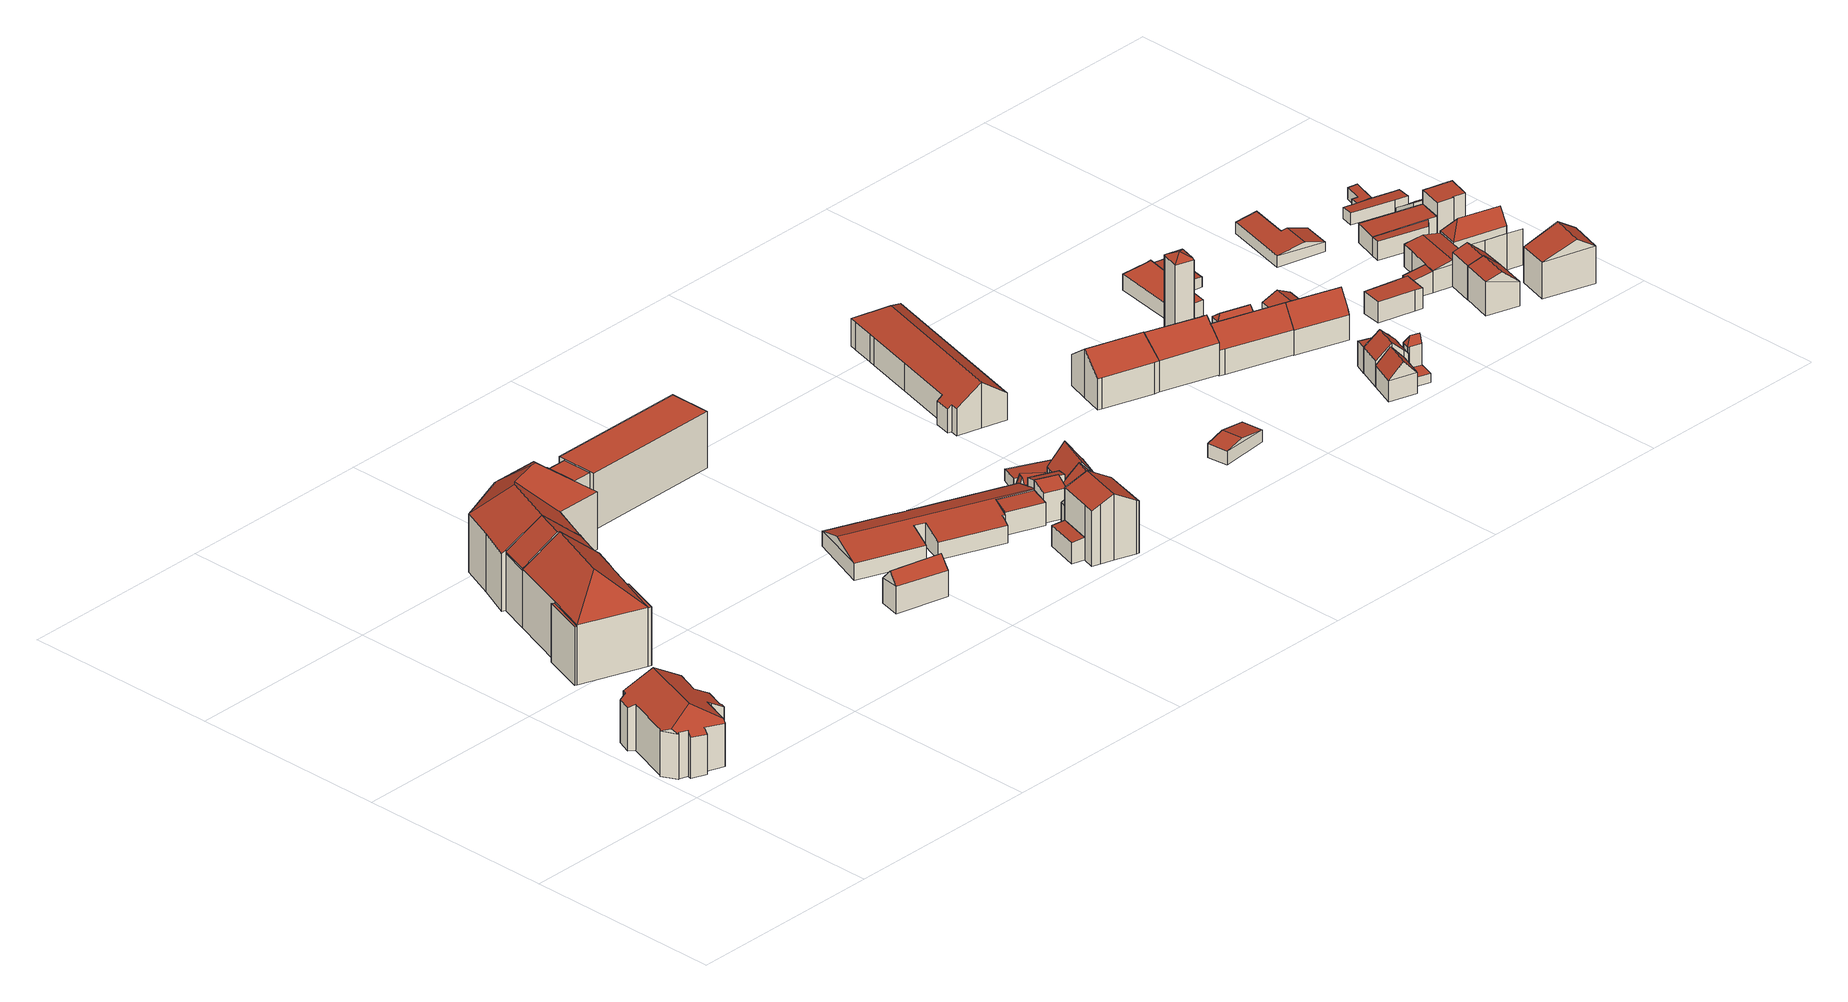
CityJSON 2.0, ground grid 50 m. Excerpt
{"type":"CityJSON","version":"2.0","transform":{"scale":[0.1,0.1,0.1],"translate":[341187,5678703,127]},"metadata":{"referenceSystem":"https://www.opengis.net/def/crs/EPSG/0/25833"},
"CityObjects":{
"building1":{"type":"Building","attributes":{"name":"Volkshochschule Muldental","Dachtyp_tdc":"tdcFreeFormRoof","Gemeindeschluessel":14729160,"Dachneigung":29.8,"QualitaetDacherkennung":57,"Geometrietyp2DReferenz":"3000","function":"31001_3021","roofType":"5000","measuredHeight":15.62},"geometry":[{"type":"MultiSurface","lod":"2","boundaries":[[[0,1,2,3]],[[1,4,5,2]],[[4,6,7,5]],[[6,8,9,7]],[[8,10,11,9]],[[10,12,13,11]],[[12,14,15,13]],[[14,16,17,15]],[[16,18,19,17]],[[18,20,21,19]],[[20,22,23,21]],[[22,24,25,23]],[[24,26,27,25]],[[26,28,29,27]],[[28,30,31,29]],[[30,32,33,31]],[[32,34,35,33]],[[34,36,37,35]],[[36,38,39,37]],[[38,40,41,39]],[[40,42,43,41]],[[42,0,3,43]],[[40,38,44,45,46,6,4,1,0,42]],[[24,22,47,45,44,36,34,32,30,28,26]],[[45,47,20,18,16,14,12,10,8,46]],[[8,6,46]],[[22,20,47]],[[38,36,44]],[[3,2,5,7,9,11,13,15,17,19,21,23,25,27,29,31,33,35,37,39,41,43]]],"semantics":{"surfaces":[{"type":"WallSurface"},{"type":"RoofSurface"},{"type":"GroundSurface"}],"values":[0,0,0,0,0,0,0,0,0,0,0,0,0,0,0,0,0,0,0,0,0,0,1,1,1,0,0,0,2]}}]},
"building2":{"type":"Building","attributes":{"name":"Oberschule Grimma","Gemeindeschluessel":14729160,"Geometrietyp2DReferenz":"3000","function":"31001_3021","roofType":"9999"},"children":["building2-1","building2-2","building2-3","building2-4","building2-5","building2-6","building2-7"]},
"building2-1":{"type":"BuildingPart","attributes":{"Dachtyp_tdc":"tdcPolyFlatRoof","Dachneigung":0,"QualitaetDacherkennung":57,"Geometrietyp2DReferenz":"3000","roofType":"1000","measuredHeight":14.85},"parents":["building2"],"geometry":[{"type":"MultiSurface","lod":"2","boundaries":[[[48,49,50,51,52]],[[49,53,54,50]],[[53,55,56,54]],[[55,53,49,48,57]],[[51,50,54,56]],[[52,57,48]],[[51,56,55,57,52]]],"semantics":{"surfaces":[{"type":"WallSurface"},{"type":"RoofSurface"},{"type":"GroundSurface"},{"type":"ClosureSurface"}],"values":[0,0,0,1,2,0,3]}}]},
"building2-2":{"type":"BuildingPart","attributes":{"Dachtyp_tdc":"tdcHipAndGableRoof","Dachneigung":39.79,"QualitaetDacherkennung":76,"Geometrietyp2DReferenz":"3000","roofType":"5000","measuredHeight":22.24},"parents":["building2"],"geometry":[{"type":"MultiSurface","lod":"2","boundaries":[[[58,59,60,61,62,63]],[[59,64,65,60]],[[64,66,67,65]],[[66,52,51,67]],[[68,69,70,71,56,55]],[[72,73,74,75,76,77]],[[69,68,78]],[[68,57,52,66,64,59,58,79,78]],[[79,80,73,72,69,78]],[[81,61,60,65,67,51,56,71,76,75]],[[58,63,82,79]],[[62,61,81,83]],[[62,83,82,63]],[[55,57,68]],[[56,51,52,57,55]],[[72,77,70,69]],[[77,76,71,70]],[[82,80,79]],[[75,74,83,81]],[[83,74,73,80,82]]],"semantics":{"surfaces":[{"type":"WallSurface"},{"type":"RoofSurface"},{"type":"GroundSurface"},{"type":"ClosureSurface"}],"values":[0,0,0,0,0,0,1,1,1,2,0,3,3,0,3,0,3,0,3,3]}}]},
"building2-3":{"type":"BuildingPart","attributes":{"Dachtyp_tdc":"tdcPolyFlatRoof","Dachneigung":0,"QualitaetDacherkennung":90,"Geometrietyp2DReferenz":"3000","roofType":"1000","measuredHeight":14.17},"parents":["building2"],"geometry":[{"type":"MultiSurface","lod":"2","boundaries":[[[84,85,86,87]],[[88,89,90,91]],[[89,88,85,84]],[[87,86,91,90]],[[91,86,85,88]],[[87,90,89,84]]],"semantics":{"surfaces":[{"type":"WallSurface"},{"type":"RoofSurface"},{"type":"GroundSurface"},{"type":"ClosureSurface"}],"values":[0,0,1,2,3,3]}}]},
"building2-4":{"type":"BuildingPart","attributes":{"Dachtyp_tdc":"tdcPolyFlatRoof","Dachneigung":0,"QualitaetDacherkennung":90,"Geometrietyp2DReferenz":"3000","roofType":"1000","measuredHeight":14.47},"parents":["building2"],"geometry":[{"type":"MultiSurface","lod":"2","boundaries":[[[92,93,94,90,89]],[[93,95,96,94]],[[95,97,98,96]],[[97,99,100,98]],[[99,101,84,87,100]],[[101,99,97,95,93,92]],[[90,94,96,98,100,87]],[[89,84,101,92]],[[89,90,87,84]]],"semantics":{"surfaces":[{"type":"WallSurface"},{"type":"RoofSurface"},{"type":"GroundSurface"},{"type":"ClosureSurface"}],"values":[0,0,0,0,0,1,2,0,3]}}]},
"building2-5":{"type":"BuildingPart","attributes":{"Dachtyp_tdc":"tdcPolyFlatRoof","Dachneigung":0,"QualitaetDacherkennung":62,"Geometrietyp2DReferenz":"3000","roofType":"1000","measuredHeight":14.86},"parents":["building2"],"geometry":[{"type":"MultiSurface","lod":"2","boundaries":[[[102,103,104,105]],[[103,106,107,104]],[[106,77,76,107]],[[70,102,105,71]],[[70,77,106,103,102]],[[105,104,107,76,71]],[[71,76,77,70]]],"semantics":{"surfaces":[{"type":"WallSurface"},{"type":"RoofSurface"},{"type":"GroundSurface"},{"type":"ClosureSurface"}],"values":[0,0,0,0,1,2,3]}}]},
"building2-6":{"type":"BuildingPart","attributes":{"Dachtyp_tdc":"tdcFreeFormRoof","Dachneigung":38.94,"QualitaetDacherkennung":42,"Geometrietyp2DReferenz":"3000","roofType":"5000","measuredHeight":22.23},"parents":["building2"],"geometry":[{"type":"MultiSurface","lod":"2","boundaries":[[[108,109,110,86,85]],[[109,111,112,110]],[[111,113,114,112]],[[113,115,116,114]],[[115,117,116]],[[117,118,119,120,116]],[[121,122,123,124,125,126]],[[122,127,128,123]],[[127,129,130,128]],[[129,131,132,130]],[[131,133,134,132]],[[133,135,136,134]],[[135,137,88,91,136]],[[133,131,138,139]],[[131,129,140,141,138]],[[129,127,122,121,142,140]],[[142,143,118,117,115,113,141,140]],[[113,111,139,138,141]],[[111,109,108,137,135,133,139]],[[86,110,112,114,116,120,144,124,123,128,130,132,134,136,91]],[[143,119,118]],[[144,120,119,145]],[[145,119,143,142]],[[121,126,142]],[[144,145,125,124]],[[125,145,142,126]],[[85,88,137,108]],[[85,86,91,88]]],"semantics":{"surfaces":[{"type":"WallSurface"},{"type":"RoofSurface"},{"type":"GroundSurface"},{"type":"ClosureSurface"}],"values":[0,0,0,0,0,0,0,0,0,0,0,0,0,1,1,1,1,1,1,2,0,3,3,0,3,3,0,3]}}]},
"building2-7":{"type":"BuildingPart","attributes":{"Dachtyp_tdc":"tdcGableRoof","Dachneigung":39.56,"QualitaetDacherkennung":83,"Geometrietyp2DReferenz":"3000","roofType":"3100","measuredHeight":22.26},"parents":["building2"],"geometry":[{"type":"MultiSurface","lod":"2","boundaries":[[[74,125,124,75]],[[119,62,61,120]],[[146,80,82,63,119,143,147]],[[148,146,147,142,126]],[[74,73,148,126,125]],[[119,63,62]],[[75,124,144,120,61,81]],[[120,144,145,119]],[[144,124,125,145]],[[81,61,62,83]],[[75,81,83,74]],[[143,142,147]],[[145,142,143,119]],[[125,126,142,145]],[[146,148,73,80]],[[82,83,62,63]],[[83,82,80,73,74]]],"semantics":{"surfaces":[{"type":"WallSurface"},{"type":"RoofSurface"},{"type":"GroundSurface"},{"type":"ClosureSurface"}],"values":[0,0,1,1,0,0,2,3,3,3,3,0,3,3,0,3,3]}}]},
"building3":{"type":"Building","attributes":{"Dachtyp_tdc":"tdcGableRoof","Gemeindeschluessel":14729160,"Dachneigung":47.12,"QualitaetDacherkennung":62,"Geometrietyp2DReferenz":"3000","function":"31001_9998","roofType":"3100","measuredHeight":9.54},"geometry":[{"type":"MultiSurface","lod":"2","boundaries":[[[149,150,151,152]],[[150,153,154,151]],[[153,155,156,154]],[[155,149,152,156]],[[153,150,157]],[[149,155,158]],[[150,149,158,157]],[[155,153,157,158]],[[152,151,154,156]]],"semantics":{"surfaces":[{"type":"WallSurface"},{"type":"RoofSurface"},{"type":"GroundSurface"}],"values":[0,0,0,0,0,0,1,1,2]}}]},
"building4":{"type":"Building","attributes":{"Dachtyp_tdc":"tdcFreeFormRoof","Gemeindeschluessel":14729160,"Dachneigung":19.96,"QualitaetDacherkennung":53,"Geometrietyp2DReferenz":"3000","function":"31001_9998","roofType":"5000","measuredHeight":6.5},"geometry":[{"type":"MultiSurface","lod":"2","boundaries":[[[159,160,161,162]],[[160,163,164,161]],[[163,165,166,164]],[[165,167,168,166]],[[167,169,170,168]],[[169,171,172,170]],[[171,173,174,172]],[[173,175,176,174]],[[175,177,178,176]],[[177,179,180,178]],[[179,181,182,180]],[[181,183,184,182]],[[183,185,186,184]],[[185,187,188,186]],[[187,189,190,188]],[[189,191,192,190]],[[191,193,194,192]],[[193,195,196,194]],[[195,197,198,196]],[[197,159,162,198]],[[195,193,199,200,173,171,169,167,165,163,160,159,197]],[[191,189,187,185,183,181,179,177,175,200,199]],[[193,191,199]],[[175,173,200]],[[162,161,164,166,168,170,172,174,176,178,180,182,184,186,188,190,192,194,196,198]]],"semantics":{"surfaces":[{"type":"WallSurface"},{"type":"RoofSurface"},{"type":"GroundSurface"}],"values":[0,0,0,0,0,0,0,0,0,0,0,0,0,0,0,0,0,0,0,0,1,1,0,0,2]}}]},
"building5":{"type":"Building","attributes":{"Dachtyp_tdc":"tdcPolyFlatRoof","Gemeindeschluessel":14729160,"Dachneigung":7.3,"QualitaetDacherkennung":59,"Geometrietyp2DReferenz":"3000","function":"31001_9998","roofType":"2100","measuredHeight":5.73},"geometry":[{"type":"MultiSurface","lod":"2","boundaries":[[[201,202,203,204]],[[202,205,206,203]],[[205,207,208,206]],[[207,201,204,208]],[[207,205,202,201]],[[204,203,206,208]]],"semantics":{"surfaces":[{"type":"WallSurface"},{"type":"RoofSurface"},{"type":"GroundSurface"}],"values":[0,0,0,0,1,2]}}]},
"building6":{"type":"Building","attributes":{"name":"Come in Kinder- und Jugendhaus","Dachtyp_tdc":"tdcGableRoof","Gemeindeschluessel":14729160,"Dachneigung":30.75,"QualitaetDacherkennung":72,"Geometrietyp2DReferenz":"3000","function":"31001_2090","roofType":"3100","measuredHeight":16.84},"geometry":[{"type":"MultiSurface","lod":"2","boundaries":[[[209,210,208,204]],[[210,211,212,208]],[[211,213,214,212]],[[213,215,216,214]],[[215,217,218,216]],[[217,219,220,218]],[[219,221,222,220]],[[221,223,224,222]],[[223,209,204,224]],[[219,217,215,213,211]],[[211,210,209,223,221,219]],[[204,208,212,214,216,218,220,222,224]]],"semantics":{"surfaces":[{"type":"WallSurface"},{"type":"RoofSurface"},{"type":"GroundSurface"}],"values":[0,0,0,0,0,0,0,0,0,1,1,2]}}]},
"building7":{"type":"Building","attributes":{"Dachtyp_tdc":"tdcPolyFlatRoof","Gemeindeschluessel":14729160,"Dachneigung":5.5,"QualitaetDacherkennung":78,"Geometrietyp2DReferenz":"3000","function":"31001_9998","roofType":"2100","measuredHeight":6.36},"geometry":[{"type":"MultiSurface","lod":"2","boundaries":[[[225,226,162,227]],[[226,228,198,162]],[[228,229,196,198]],[[229,230,231,196]],[[230,225,227,231]],[[230,229,228,226,225]],[[227,162,198,196,231]]],"semantics":{"surfaces":[{"type":"WallSurface"},{"type":"RoofSurface"},{"type":"GroundSurface"}],"values":[0,0,0,0,0,1,2]}}]},
"building8":{"type":"Building","attributes":{"Dachtyp_tdc":"tdcPolyFlatRoof","Gemeindeschluessel":14729160,"Dachneigung":15.68,"QualitaetDacherkennung":75,"Geometrietyp2DReferenz":"3000","function":"31001_9998","roofType":"2100","measuredHeight":8.47},"geometry":[{"type":"MultiSurface","lod":"2","boundaries":[[[232,233,234,235]],[[233,236,194,234]],[[236,237,192,194]],[[237,232,235,192]],[[237,236,233,232]],[[235,234,194,192]]],"semantics":{"surfaces":[{"type":"WallSurface"},{"type":"RoofSurface"},{"type":"GroundSurface"}],"values":[0,0,0,0,1,2]}}]},
"building9":{"type":"Building","attributes":{"Gemeindeschluessel":14729160,"Geometrietyp2DReferenz":"3000","function":"31001_9998","roofType":"9999"},"children":["building9-1","building9-2","building9-3"]},
"building9-1":{"type":"BuildingPart","attributes":{"Dachtyp_tdc":"tdcGableRoof","Dachneigung":41.88,"QualitaetDacherkennung":75,"Geometrietyp2DReferenz":"3000","roofType":"3100","measuredHeight":7.45},"parents":["building9"],"geometry":[{"type":"MultiSurface","lod":"2","boundaries":[[[238,239,240,241]],[[239,242,243,240]],[[242,244,245,243]],[[242,239,246]],[[239,238,247,248,246]],[[244,242,246,248,249]],[[241,240,243,245]],[[241,245,244,238]],[[249,248,247]],[[244,249,247,238]]],"semantics":{"surfaces":[{"type":"WallSurface"},{"type":"RoofSurface"},{"type":"GroundSurface"},{"type":"ClosureSurface"}],"values":[0,0,0,0,1,1,2,3,0,3]}}]},
"building9-2":{"type":"BuildingPart","attributes":{"Dachtyp_tdc":"tdcFreeFormRoof","Dachneigung":47.37,"QualitaetDacherkennung":25,"Geometrietyp2DReferenz":"3000","roofType":"5000","measuredHeight":10.7},"parents":["building9"],"geometry":[{"type":"MultiSurface","lod":"2","boundaries":[[[250,251,238,241,252]],[[253,254,255,245,244]],[[256,257,234,258]],[[257,259,260,234]],[[259,261,262,260]],[[261,263,264,262]],[[263,250,252,264]],[[259,257,256,254,253,249,247,251,250]],[[250,263,261,259]],[[252,241,245,255,258,234,260,262,264]],[[244,249,253]],[[247,238,251]],[[244,245,241,238]],[[244,238,247,249]],[[258,255,254,256]]],"semantics":{"surfaces":[{"type":"WallSurface"},{"type":"RoofSurface"},{"type":"GroundSurface"},{"type":"ClosureSurface"}],"values":[0,0,0,0,0,0,0,1,1,2,0,0,3,3,3]}}]},
"building9-3":{"type":"BuildingPart","attributes":{"Dachtyp_tdc":"tdcPolyFlatRoof","Dachneigung":17.08,"QualitaetDacherkennung":73,"Geometrietyp2DReferenz":"3000","roofType":"2100","measuredHeight":8.9},"parents":["building9"],"geometry":[{"type":"MultiSurface","lod":"2","boundaries":[[[265,266,194,196]],[[266,267,256,258,194]],[[268,269,231,255,254]],[[269,265,196,231]],[[269,268,267,266,265]],[[196,194,258,255,231]],[[268,254,256,267]],[[254,255,258,256]]],"semantics":{"surfaces":[{"type":"WallSurface"},{"type":"RoofSurface"},{"type":"GroundSurface"},{"type":"ClosureSurface"}],"values":[0,0,0,0,1,2,0,3]}}]},
"building10":{"type":"Building","attributes":{"Dachtyp_tdc":"tdcFreeFormRoof","Gemeindeschluessel":14729160,"Dachneigung":55.03,"QualitaetDacherkennung":8,"Geometrietyp2DReferenz":"3000","function":"31001_9998","roofType":"5000","measuredHeight":3.62},"geometry":[{"type":"MultiSurface","lod":"2","boundaries":[[[270,271,272,273]],[[271,274,275,272]],[[274,276,277,275]],[[276,278,279,277]],[[278,280,281,279]],[[280,270,273,281]],[[274,282,283,276]],[[282,271,270,280,278,283]],[[274,271,282]],[[278,276,283]],[[273,272,275,277,279,281]]],"semantics":{"surfaces":[{"type":"WallSurface"},{"type":"RoofSurface"},{"type":"GroundSurface"}],"values":[0,0,0,0,0,0,1,1,0,0,2]}}]},
"building11":{"type":"Building","attributes":{"Dachtyp_tdc":"tdcFreeFormRoof","Gemeindeschluessel":14729160,"Dachneigung":77.54,"QualitaetDacherkennung":19,"Geometrietyp2DReferenz":"3000","function":"31001_9998","roofType":"5000","measuredHeight":4.97},"geometry":[{"type":"MultiSurface","lod":"2","boundaries":[[[284,285,286,287]],[[285,288,289,286]],[[288,290,291,289]],[[290,292,272,291]],[[292,293,273,272]],[[293,284,287,273]],[[294,293,292]],[[295,294,292,290]],[[296,297,295,290,288]],[[296,288,285]],[[297,296,285,284]],[[294,295,297,284,293]],[[287,286,289,291,272,273]]],"semantics":{"surfaces":[{"type":"WallSurface"},{"type":"RoofSurface"},{"type":"GroundSurface"}],"values":[0,0,0,0,0,0,0,1,1,1,1,1,2]}}]},
"building12":{"type":"Building","attributes":{"Dachtyp_tdc":"tdcFreeFormRoof","Gemeindeschluessel":14729160,"Dachneigung":53.4,"QualitaetDacherkennung":78,"Geometrietyp2DReferenz":"3000","function":"31001_9998","roofType":"5000","measuredHeight":10.61},"geometry":[{"type":"MultiSurface","lod":"2","boundaries":[[[298,299,234,262]],[[299,300,235,234]],[[300,301,302,235]],[[301,303,304,302]],[[303,305,306,304]],[[305,307,308,306]],[[307,298,262,308]],[[309,310,303,301,300,299]],[[307,305,310,309,298]],[[299,298,309]],[[305,303,310]],[[262,234,235,302,304,306,308]]],"semantics":{"surfaces":[{"type":"WallSurface"},{"type":"RoofSurface"},{"type":"GroundSurface"}],"values":[0,0,0,0,0,0,0,1,1,0,0,2]}}]},
"building13":{"type":"Building","attributes":{"Dachtyp_tdc":"tdcPolyFlatRoof","Gemeindeschluessel":14729160,"Dachneigung":4.81,"QualitaetDacherkennung":82,"Geometrietyp2DReferenz":"3000","function":"31001_9998","roofType":"2100","measuredHeight":3.37},"geometry":[{"type":"MultiSurface","lod":"2","boundaries":[[[311,312,313,314]],[[312,315,316,313]],[[315,317,318,316]],[[317,319,320,318]],[[319,321,322,320]],[[321,311,314,322]],[[321,319,317,315,312,311]],[[314,313,316,318,320,322]]],"semantics":{"surfaces":[{"type":"WallSurface"},{"type":"RoofSurface"},{"type":"GroundSurface"}],"values":[0,0,0,0,0,0,1,2]}}]},
"building14":{"type":"Building","attributes":{"Dachtyp_tdc":"tdcHipAndGableRoof","Gemeindeschluessel":14729160,"Dachneigung":36.1,"QualitaetDacherkennung":74,"Geometrietyp2DReferenz":"3000","function":"31001_3211","roofType":"5000","measuredHeight":11.55},"geometry":[{"type":"MultiSurface","lod":"2","boundaries":[[[323,324,325,326]],[[324,327,328,325]],[[327,329,330,328]],[[329,331,332,330]],[[331,333,334,332]],[[333,335,336,334]],[[335,337,338,336]],[[337,339,340,338]],[[339,341,342,340]],[[341,343,344,342]],[[343,345,346,344]],[[345,347,348,346]],[[347,323,326,348]],[[343,341,349]],[[341,339,337,335,333,331,329,327,324,323,347,349]],[[347,345,343,349]],[[326,325,328,330,332,334,336,338,340,342,344,346,348]]],"semantics":{"surfaces":[{"type":"WallSurface"},{"type":"RoofSurface"},{"type":"GroundSurface"}],"values":[0,0,0,0,0,0,0,0,0,0,0,0,0,1,1,1,2]}}]},
"building15":{"type":"Building","attributes":{"Dachtyp_tdc":"tdcGableRoof","Gemeindeschluessel":14729160,"Dachneigung":10.85,"QualitaetDacherkennung":42,"Geometrietyp2DReferenz":"3000","function":"31001_9998","roofType":"3100","measuredHeight":4.47},"geometry":[{"type":"MultiSurface","lod":"2","boundaries":[[[350,351,352,353]],[[351,354,355,352]],[[354,356,357,355]],[[356,350,353,357]],[[354,351,358]],[[350,356,359]],[[351,350,359,358]],[[356,354,358,359]],[[353,352,355,357]]],"semantics":{"surfaces":[{"type":"WallSurface"},{"type":"RoofSurface"},{"type":"GroundSurface"}],"values":[0,0,0,0,0,0,1,1,2]}}]},
"building16":{"type":"Building","attributes":{"Dachtyp_tdc":"tdcGableRoof","Gemeindeschluessel":14729160,"Dachneigung":37.25,"QualitaetDacherkennung":100,"Geometrietyp2DReferenz":"3000","function":"31001_9998","roofType":"3100","measuredHeight":12.43},"geometry":[{"type":"MultiSurface","lod":"2","boundaries":[[[360,361,362,363]],[[361,364,365,362]],[[364,366,367,365]],[[366,368,369,367]],[[368,370,371,369]],[[370,372,373,371]],[[372,374,375,373]],[[374,376,377,375]],[[376,378,379,377]],[[378,380,381,379]],[[380,360,363,381]],[[376,374,372,370,368,366,364]],[[364,361,360,380,378,376]],[[363,362,365,367,369,371,373,375,377,379,381]]],"semantics":{"surfaces":[{"type":"WallSurface"},{"type":"RoofSurface"},{"type":"GroundSurface"}],"values":[0,0,0,0,0,0,0,0,0,0,0,1,1,2]}}]},
"building17":{"type":"Building","attributes":{"Gemeindeschluessel":14729160,"QualitaetDacherkennung":100,"Geometrietyp2DReferenz":"3000","function":"31001_9998","roofType":"9999"},"children":["building17-1","building17-2"]},
"building17-1":{"type":"BuildingPart","attributes":{"Dachtyp_tdc":"tdcGableRoof","Dachneigung":36.62,"QualitaetDacherkennung":100,"Geometrietyp2DReferenz":"3000","roofType":"3100","measuredHeight":12.34},"parents":["building17"],"geometry":[{"type":"MultiSurface","lod":"2","boundaries":[[[382,383,375,377]],[[383,372,373,375]],[[372,384,371,373]],[[384,385,386,371]],[[385,387,388,386]],[[387,389,390,388]],[[391,392,393,394]],[[392,395,396,393]],[[395,397,398,396]],[[397,378,379,398]],[[378,382,377,379]],[[395,392,391,399,389,387,385,384,372,383,382]],[[382,378,397,395]],[[377,375,373,371,386,388,390,400,394,393,396,398,379]],[[400,390,389,399]],[[391,394,400,399]]],"semantics":{"surfaces":[{"type":"WallSurface"},{"type":"RoofSurface"},{"type":"GroundSurface"},{"type":"ClosureSurface"}],"values":[0,0,0,0,0,0,0,0,0,0,0,1,1,2,3,3]}}]},
"building17-2":{"type":"BuildingPart","attributes":{"Dachtyp_tdc":"tdcPyramidRoof","Dachneigung":31.03,"QualitaetDacherkennung":100,"Geometrietyp2DReferenz":"3000","roofType":"3500","measuredHeight":24.87},"parents":["building17"],"geometry":[{"type":"MultiSurface","lod":"2","boundaries":[[[401,402,403,390,389]],[[402,404,405,403]],[[404,406,391,394,405]],[[407,408,409]],[[406,410,407,409,411]],[[411,409,412,401]],[[408,413,412,409]],[[401,412,413,402]],[[402,413,408,407,410,404]],[[404,410,406]],[[400,390,403,405,394]],[[389,399,411,401]],[[400,399,389,390]],[[399,391,406,411]],[[394,391,399,400]]],"semantics":{"surfaces":[{"type":"WallSurface"},{"type":"RoofSurface"},{"type":"GroundSurface"},{"type":"ClosureSurface"}],"values":[0,0,0,1,1,1,1,0,0,0,2,0,3,0,3]}}]},
"building18":{"type":"Building","attributes":{"Gemeindeschluessel":14729160,"Geometrietyp2DReferenz":"3000","function":"31001_9998","roofType":"9999"},"children":["building18-1","building18-2"]},
"building18-1":{"type":"BuildingPart","attributes":{"Dachtyp_tdc":"tdcFreeFormRoof","Dachneigung":41.11,"QualitaetDacherkennung":15,"Geometrietyp2DReferenz":"3000","roofType":"5000","measuredHeight":9.89},"parents":["building18"],"geometry":[{"type":"MultiSurface","lod":"2","boundaries":[[[414,415,416,417,418]],[[415,419,420,416]],[[419,421,422,423,420]],[[424,421,419]],[[425,424,419,415]],[[425,415,414]],[[424,425,414,421]],[[417,416,420,423]],[[418,422,421,414]],[[418,417,423,422]]],"semantics":{"surfaces":[{"type":"WallSurface"},{"type":"RoofSurface"},{"type":"GroundSurface"},{"type":"ClosureSurface"}],"values":[0,0,0,0,1,1,1,2,0,3]}}]},
"building18-2":{"type":"BuildingPart","attributes":{"Dachtyp_tdc":"tdcGableRoof","Dachneigung":54.62,"QualitaetDacherkennung":72,"Geometrietyp2DReferenz":"3000","roofType":"3100","measuredHeight":11.37},"parents":["building18"],"geometry":[{"type":"MultiSurface","lod":"2","boundaries":[[[426,427,428,429]],[[427,430,431,428]],[[430,418,417,431]],[[422,432,433,423]],[[432,434,435,433]],[[434,436,437,435]],[[436,438,439,437]],[[438,426,429,439]],[[434,432,422,418,430,427]],[[427,426,438,436,434]],[[429,428,431,417,423,433,435,437,439]],[[422,423,417,418]]],"semantics":{"surfaces":[{"type":"WallSurface"},{"type":"RoofSurface"},{"type":"GroundSurface"},{"type":"ClosureSurface"}],"values":[0,0,0,0,0,0,0,0,1,1,2,3]}}]},
"building19":{"type":"Building","attributes":{"Dachtyp_tdc":"tdcGableRoof","Gemeindeschluessel":14729160,"Dachneigung":46.59,"QualitaetDacherkennung":81,"Geometrietyp2DReferenz":"3000","function":"31001_9998","roofType":"3100","measuredHeight":9.17},"geometry":[{"type":"MultiSurface","lod":"2","boundaries":[[[440,441,442,443]],[[441,444,445,442]],[[444,446,447,445]],[[446,448,449,447]],[[448,440,443,449]],[[448,450,451,452]],[[453,454,451,450,446]],[[446,450,448]],[[444,453,446]],[[441,454,453,444]],[[440,452,451,454,441]],[[448,452,440]],[[443,442,445,447,449]]],"semantics":{"surfaces":[{"type":"WallSurface"},{"type":"RoofSurface"},{"type":"GroundSurface"}],"values":[0,0,0,0,0,1,1,0,0,0,0,0,2]}}]},
"building20":{"type":"Building","attributes":{"Gemeindeschluessel":14729160,"Geometrietyp2DReferenz":"3000","function":"31001_9998","roofType":"9999"},"children":["building20-1","building20-2"]},
"building20-1":{"type":"BuildingPart","attributes":{"Dachtyp_tdc":"tdcGableRoof","Dachneigung":41.53,"QualitaetDacherkennung":77,"Geometrietyp2DReferenz":"3000","roofType":"3100","measuredHeight":10.03},"parents":["building20"],"geometry":[{"type":"MultiSurface","lod":"2","boundaries":[[[455,456,457,458]],[[456,459,460,457]],[[461,462,442,463]],[[462,464,465,442]],[[464,466,443,465]],[[466,467,468,443]],[[467,455,458,468]],[[464,462,461,469,459,456,455]],[[455,467,466,464]],[[458,457,460,470,463,442,465,443,468]],[[461,463,470,469]],[[469,470,460,459]]],"semantics":{"surfaces":[{"type":"WallSurface"},{"type":"RoofSurface"},{"type":"GroundSurface"},{"type":"ClosureSurface"}],"values":[0,0,0,0,0,0,0,1,1,2,0,3]}}]},
"building20-2":{"type":"BuildingPart","attributes":{"Dachtyp_tdc":"tdcFreeFormRoof","Dachneigung":62.41,"QualitaetDacherkennung":6,"Geometrietyp2DReferenz":"3000","roofType":"5000","measuredHeight":9.93},"parents":["building20"],"geometry":[{"type":"MultiSurface","lod":"2","boundaries":[[[471,472,473,474]],[[472,475,476,473]],[[475,477,463,476]],[[477,478,469,470,463]],[[479,480,481,460,459]],[[480,471,474,481]],[[478,477,475,472,471,482]],[[471,480,479,482]],[[479,478,482]],[[474,473,476,463,470,460,481]],[[459,469,478,479]],[[460,470,469,459]]],"semantics":{"surfaces":[{"type":"WallSurface"},{"type":"RoofSurface"},{"type":"GroundSurface"},{"type":"ClosureSurface"}],"values":[0,0,0,0,0,0,1,1,1,2,0,3]}}]},
"building21":{"type":"Building","attributes":{"Dachtyp_tdc":"tdcPolyFlatRoof","Gemeindeschluessel":14729160,"Dachneigung":0,"QualitaetDacherkennung":55,"Geometrietyp2DReferenz":"3000","function":"31001_9998","roofType":"1000","measuredHeight":2.28},"geometry":[{"type":"MultiSurface","lod":"2","boundaries":[[[483,484,485,486]],[[484,487,488,485]],[[487,489,490,488]],[[489,491,492,490]],[[491,493,494,492]],[[493,483,486,494]],[[493,491,489,487,484,483]],[[486,485,488,490,492,494]]],"semantics":{"surfaces":[{"type":"WallSurface"},{"type":"RoofSurface"},{"type":"GroundSurface"}],"values":[0,0,0,0,0,0,1,2]}}]},
"building22":{"type":"Building","attributes":{"Dachtyp_tdc":"tdcPolyFlatRoof","Gemeindeschluessel":14729160,"Dachneigung":2.91,"QualitaetDacherkennung":67,"Geometrietyp2DReferenz":"3000","function":"31001_9998","roofType":"2100","measuredHeight":6.45},"geometry":[{"type":"MultiSurface","lod":"2","boundaries":[[[495,496,497,498]],[[496,499,500,497]],[[499,501,502,500]],[[501,495,498,502]],[[501,499,496,495]],[[498,497,500,502]]],"semantics":{"surfaces":[{"type":"WallSurface"},{"type":"RoofSurface"},{"type":"GroundSurface"}],"values":[0,0,0,0,1,2]}}]},
"building23":{"type":"Building","attributes":{"Dachtyp_tdc":"tdcPolyFlatRoof","Gemeindeschluessel":14729160,"Dachneigung":0,"QualitaetDacherkennung":91,"Geometrietyp2DReferenz":"3000","function":"31001_9998","roofType":"1000","measuredHeight":4.06},"geometry":[{"type":"MultiSurface","lod":"2","boundaries":[[[503,504,505,506]],[[504,507,508,505]],[[507,509,510,508]],[[509,511,512,510]],[[511,513,514,512]],[[513,515,516,514]],[[515,503,506,516]],[[515,513,511,509,507,504,503]],[[506,505,508,510,512,514,516]]],"semantics":{"surfaces":[{"type":"WallSurface"},{"type":"RoofSurface"},{"type":"GroundSurface"}],"values":[0,0,0,0,0,0,0,1,2]}}]},
"building24":{"type":"Building","attributes":{"Dachtyp_tdc":"tdcFreeFormRoof","Gemeindeschluessel":14729160,"Dachneigung":53.78,"QualitaetDacherkennung":82,"Geometrietyp2DReferenz":"3000","function":"31001_9998","roofType":"5000","measuredHeight":11.46},"geometry":[{"type":"MultiSurface","lod":"2","boundaries":[[[517,518,519,520]],[[518,521,522,519]],[[521,523,524,522]],[[523,525,526,524]],[[525,517,520,526]],[[527,525,523,434]],[[518,517,527,434,521]],[[523,521,434]],[[517,525,527]],[[520,519,522,524,526]]],"semantics":{"surfaces":[{"type":"WallSurface"},{"type":"RoofSurface"},{"type":"GroundSurface"}],"values":[0,0,0,0,0,1,1,0,0,2]}}]},
"building25":{"type":"Building","attributes":{"Dachtyp_tdc":"tdcGableRoof","Gemeindeschluessel":14729160,"Dachneigung":25.39,"QualitaetDacherkennung":76,"Geometrietyp2DReferenz":"3000","function":"31001_9998","roofType":"3100","measuredHeight":4.31},"geometry":[{"type":"MultiSurface","lod":"2","boundaries":[[[528,529,530,531]],[[529,532,533,530]],[[532,534,535,533]],[[534,528,531,535]],[[532,529,536]],[[528,534,537]],[[529,528,537,536]],[[534,532,536,537]],[[531,530,533,535]]],"semantics":{"surfaces":[{"type":"WallSurface"},{"type":"RoofSurface"},{"type":"GroundSurface"}],"values":[0,0,0,0,0,0,1,1,2]}}]},
"building26":{"type":"Building","attributes":{"Dachtyp_tdc":"tdcPolyFlatRoof","Gemeindeschluessel":14729160,"Dachneigung":7.19,"QualitaetDacherkennung":85,"Geometrietyp2DReferenz":"3000","function":"31001_9998","roofType":"2100","measuredHeight":3.38},"geometry":[{"type":"MultiSurface","lod":"2","boundaries":[[[538,539,540,541]],[[539,542,543,540]],[[542,544,545,543]],[[544,546,547,545]],[[546,538,541,547]],[[546,544,542,539,538]],[[541,540,543,545,547]]],"semantics":{"surfaces":[{"type":"WallSurface"},{"type":"RoofSurface"},{"type":"GroundSurface"}],"values":[0,0,0,0,0,1,2]}}]},
"building27":{"type":"Building","attributes":{"Gemeindeschluessel":14729160,"Geometrietyp2DReferenz":"3000","function":"31001_9998","roofType":"9999"},"children":["building27-1","building27-2"]},
"building27-1":{"type":"BuildingPart","attributes":{"Dachtyp_tdc":"tdcPolyFlatRoof","Dachneigung":0,"QualitaetDacherkennung":75,"Geometrietyp2DReferenz":"3000","roofType":"1000","measuredHeight":2.69},"parents":["building27"],"geometry":[{"type":"MultiSurface","lod":"2","boundaries":[[[548,549,550,551]],[[549,552,553,550]],[[552,554,555,553]],[[554,552,549,548]],[[551,550,553,555]],[[551,555,554,548]]],"semantics":{"surfaces":[{"type":"WallSurface"},{"type":"RoofSurface"},{"type":"GroundSurface"},{"type":"ClosureSurface"}],"values":[0,0,0,1,2,3]}}]},
"building27-2":{"type":"BuildingPart","attributes":{"Dachtyp_tdc":"tdcPolyFlatRoof","Dachneigung":3.97,"QualitaetDacherkennung":83,"Geometrietyp2DReferenz":"3000","roofType":"2100","measuredHeight":5.63},"parents":["building27"],"geometry":[{"type":"MultiSurface","lod":"2","boundaries":[[[556,557,548,551,558]],[[559,560,561,555,554]],[[560,562,563,561]],[[562,564,565,563]],[[564,566,567,565]],[[566,556,558,567]],[[566,564,562,560,559,557,556]],[[558,551,555,561,563,565,567]],[[554,548,557,559]],[[554,555,551,548]]],"semantics":{"surfaces":[{"type":"WallSurface"},{"type":"RoofSurface"},{"type":"GroundSurface"},{"type":"ClosureSurface"}],"values":[0,0,0,0,0,0,1,2,0,3]}}]},
"building28":{"type":"Building","attributes":{"Dachtyp_tdc":"tdcPolyFlatRoof","Gemeindeschluessel":14729160,"Dachneigung":12.25,"QualitaetDacherkennung":52,"Geometrietyp2DReferenz":"3000","function":"31001_9998","roofType":"2100","measuredHeight":5.46},"geometry":[{"type":"MultiSurface","lod":"2","boundaries":[[[568,569,570,571]],[[569,572,573,570]],[[572,574,575,573]],[[574,568,571,575]],[[574,572,569,568]],[[571,570,573,575]]],"semantics":{"surfaces":[{"type":"WallSurface"},{"type":"RoofSurface"},{"type":"GroundSurface"}],"values":[0,0,0,0,1,2]}}]},
"building29":{"type":"Building","attributes":{"Dachtyp_tdc":"tdcGableRoof","Gemeindeschluessel":14729160,"Dachneigung":40.19,"QualitaetDacherkennung":64,"Geometrietyp2DReferenz":"3000","function":"31001_9998","roofType":"3100","measuredHeight":9.99},"geometry":[{"type":"MultiSurface","lod":"2","boundaries":[[[576,577,578,579]],[[577,580,581,578]],[[580,582,583,581]],[[582,576,579,583]],[[580,577,584]],[[576,582,585]],[[577,576,585,584]],[[582,580,584,585]],[[579,578,581,583]]],"semantics":{"surfaces":[{"type":"WallSurface"},{"type":"RoofSurface"},{"type":"GroundSurface"}],"values":[0,0,0,0,0,0,1,1,2]}}]},
"building30":{"type":"Building","attributes":{"Dachtyp_tdc":"tdcFreeFormRoof","Gemeindeschluessel":14729160,"Dachneigung":10.11,"QualitaetDacherkennung":72,"Geometrietyp2DReferenz":"3000","function":"31001_9998","roofType":"5000","measuredHeight":4.19},"geometry":[{"type":"MultiSurface","lod":"2","boundaries":[[[586,587,588,589]],[[587,590,591,588]],[[590,592,593,591]],[[592,594,595,593]],[[594,596,597,595]],[[596,586,589,597]],[[586,596,594,592,598,599]],[[590,587,599,598]],[[587,586,599]],[[592,590,598]],[[589,588,591,593,595,597]]],"semantics":{"surfaces":[{"type":"WallSurface"},{"type":"RoofSurface"},{"type":"GroundSurface"}],"values":[0,0,0,0,0,0,1,1,0,0,2]}}]},
"building31":{"type":"Building","attributes":{"Dachtyp_tdc":"tdcFreeFormRoof","Gemeindeschluessel":14729160,"Dachneigung":40.1,"QualitaetDacherkennung":63,"Geometrietyp2DReferenz":"3000","function":"31001_9998","roofType":"5000","measuredHeight":9.99},"geometry":[{"type":"MultiSurface","lod":"2","boundaries":[[[600,601,602,603]],[[601,604,605,602]],[[604,606,607,605]],[[606,600,603,607]],[[608,609,606,604]],[[601,600,609,608]],[[600,606,609]],[[604,601,608]],[[603,602,605,607]]],"semantics":{"surfaces":[{"type":"WallSurface"},{"type":"RoofSurface"},{"type":"GroundSurface"}],"values":[0,0,0,0,1,1,0,0,2]}}]},
"building32":{"type":"Building","attributes":{"Dachtyp_tdc":"tdcFreeFormRoof","Gemeindeschluessel":14729160,"Dachneigung":12.04,"QualitaetDacherkennung":79,"Geometrietyp2DReferenz":"3000","function":"31001_9998","roofType":"5000","measuredHeight":6.72},"geometry":[{"type":"MultiSurface","lod":"2","boundaries":[[[610,611,612,613]],[[611,614,615,612]],[[614,616,617,615]],[[616,618,607,617]],[[618,619,573,607]],[[619,620,570,573]],[[620,621,622,570]],[[621,623,624,622]],[[623,610,613,624]],[[625,626,627,628,629,630]],[[630,629,631,632,620,619]],[[620,632,621]],[[621,632,631,623]],[[623,631,629,628,610]],[[618,630,619]],[[616,625,630,618]],[[610,628,627,611]],[[611,627,626,614]],[[614,626,625,616]],[[613,612,615,617,607,573,570,622,624]]],"semantics":{"surfaces":[{"type":"WallSurface"},{"type":"RoofSurface"},{"type":"GroundSurface"}],"values":[0,0,0,0,0,0,0,0,0,1,1,0,0,0,0,0,0,0,0,2]}}]},
"building33":{"type":"Building","attributes":{"Dachtyp_tdc":"tdcPolyFlatRoof","Gemeindeschluessel":14729160,"Dachneigung":34.96,"QualitaetDacherkennung":57,"Geometrietyp2DReferenz":"3000","function":"31001_9998","roofType":"2100","measuredHeight":9.19},"geometry":[{"type":"MultiSurface","lod":"2","boundaries":[[[633,634,615,617]],[[634,635,636,615]],[[635,637,638,636]],[[637,639,640,638]],[[639,641,642,640]],[[641,643,603,642]],[[643,633,617,603]],[[643,641,639,637,635,634,633]],[[617,615,636,638,640,642,603]]],"semantics":{"surfaces":[{"type":"WallSurface"},{"type":"RoofSurface"},{"type":"GroundSurface"}],"values":[0,0,0,0,0,0,0,1,2]}}]},
"building34":{"type":"Building","attributes":{"Gemeindeschluessel":14729160,"Geometrietyp2DReferenz":"3000","function":"31001_9998","roofType":"9999"},"children":["building34-1","building34-2"]},
"building34-1":{"type":"BuildingPart","attributes":{"Dachtyp_tdc":"tdcPolyFlatRoof","Dachneigung":2.76,"QualitaetDacherkennung":47,"Geometrietyp2DReferenz":"3000","roofType":"2100","measuredHeight":4.96},"parents":["building34"],"geometry":[{"type":"MultiSurface","lod":"2","boundaries":[[[644,645,646,647]],[[645,648,649,646]],[[648,650,651,649]],[[650,652,653,651]],[[644,647,654,655]],[[655,652,650,648,645,644]],[[647,646,649,651,653,654]],[[655,654,653,652]]],"semantics":{"surfaces":[{"type":"WallSurface"},{"type":"RoofSurface"},{"type":"GroundSurface"},{"type":"ClosureSurface"}],"values":[0,0,0,0,0,1,2,3]}}]},
"building34-2":{"type":"BuildingPart","attributes":{"Dachtyp_tdc":"tdcPolyFlatRoof","Dachneigung":5.09,"QualitaetDacherkennung":61,"Geometrietyp2DReferenz":"3000","roofType":"2100","measuredHeight":4.91},"parents":["building34"],"geometry":[{"type":"MultiSurface","lod":"2","boundaries":[[[656,655,654,657]],[[652,658,659,653]],[[658,656,657,659]],[[658,652,655,656]],[[657,654,653,659]],[[652,653,654,655]]],"semantics":{"surfaces":[{"type":"WallSurface"},{"type":"RoofSurface"},{"type":"GroundSurface"},{"type":"ClosureSurface"}],"values":[0,0,0,1,2,3]}}]},
"building35":{"type":"Building","attributes":{"Dachtyp_tdc":"tdcGableRoof","Gemeindeschluessel":14729160,"Dachneigung":19.78,"QualitaetDacherkennung":70,"Geometrietyp2DReferenz":"3000","function":"31001_9998","roofType":"3100","measuredHeight":12.4},"geometry":[{"type":"MultiSurface","lod":"2","boundaries":[[[660,661,662,663]],[[661,664,665,662]],[[664,666,667,665]],[[666,660,663,667]],[[664,661,668]],[[660,666,669]],[[661,660,669,668]],[[666,664,668,669]],[[663,662,665,667]]],"semantics":{"surfaces":[{"type":"WallSurface"},{"type":"RoofSurface"},{"type":"GroundSurface"}],"values":[0,0,0,0,0,0,1,1,2]}}]},
"building36":{"type":"Building","attributes":{"Dachtyp_tdc":"tdcFreeFormRoof","Gemeindeschluessel":14729160,"Dachneigung":53.87,"QualitaetDacherkennung":17,"Geometrietyp2DReferenz":"3000","function":"31001_9998","roofType":"5000","measuredHeight":10.19},"geometry":[{"type":"MultiSurface","lod":"2","boundaries":[[[670,671,672,613]],[[671,673,674,672]],[[673,675,676,674]],[[675,677,612,676]],[[677,670,613,612]],[[678,679,677,675]],[[678,675,673]],[[673,679,678]],[[671,679,673]],[[679,671,670]],[[679,670,677]],[[613,672,674,676,612]]],"semantics":{"surfaces":[{"type":"WallSurface"},{"type":"RoofSurface"},{"type":"GroundSurface"}],"values":[0,0,0,0,0,1,0,1,1,1,1,2]}}]},
"building37":{"type":"Building","attributes":{"Dachtyp_tdc":"tdcPolyFlatRoof","Gemeindeschluessel":14729160,"Dachneigung":3.95,"QualitaetDacherkennung":57,"Geometrietyp2DReferenz":"3000","function":"31001_9998","roofType":"2100","measuredHeight":3.07},"geometry":[{"type":"MultiSurface","lod":"2","boundaries":[[[680,681,682,683]],[[681,684,685,682]],[[684,686,687,685]],[[686,688,689,687]],[[688,690,691,689]],[[690,692,693,691]],[[692,694,695,693]],[[694,680,683,695]],[[694,692,690,688,686,684,681,680]],[[683,682,685,687,689,691,693,695]]],"semantics":{"surfaces":[{"type":"WallSurface"},{"type":"RoofSurface"},{"type":"GroundSurface"}],"values":[0,0,0,0,0,0,0,0,1,2]}}]},
"building38":{"type":"Building","attributes":{"Dachtyp_tdc":"tdcPolyFlatRoof","Gemeindeschluessel":14729160,"Dachneigung":6.38,"QualitaetDacherkennung":72,"Geometrietyp2DReferenz":"3000","function":"31001_9998","roofType":"2100","measuredHeight":3.11},"geometry":[{"type":"MultiSurface","lod":"2","boundaries":[[[696,697,698,699]],[[697,700,701,698]],[[700,702,703,701]],[[702,704,705,703]],[[704,706,707,705]],[[706,696,699,707]],[[706,704,702,700,697,696]],[[699,698,701,703,705,707]]],"semantics":{"surfaces":[{"type":"WallSurface"},{"type":"RoofSurface"},{"type":"GroundSurface"}],"values":[0,0,0,0,0,0,1,2]}}]},
"building39":{"type":"Building","attributes":{"Dachtyp_tdc":"tdcPolyFlatRoof","Gemeindeschluessel":14729160,"Dachneigung":3.87,"QualitaetDacherkennung":56,"Geometrietyp2DReferenz":"3000","function":"31001_9998","roofType":"2100","measuredHeight":8.48},"geometry":[{"type":"MultiSurface","lod":"2","boundaries":[[[708,709,649,651]],[[709,710,711,649]],[[710,712,713,711]],[[712,714,715,713]],[[714,716,717,715]],[[716,718,719,717]],[[718,720,721,719]],[[720,708,651,721]],[[720,718,716,714,712,710,709,708]],[[651,649,711,713,715,717,719,721]]],"semantics":{"surfaces":[{"type":"WallSurface"},{"type":"RoofSurface"},{"type":"GroundSurface"}],"values":[0,0,0,0,0,0,0,0,1,2]}}]},
"building40":{"type":"Building","attributes":{"Dachtyp_tdc":"tdcPolyFlatRoof","Gemeindeschluessel":14729160,"Dachneigung":33.36,"QualitaetDacherkennung":57,"Geometrietyp2DReferenz":"3000","function":"31001_9998","roofType":"2100","measuredHeight":5.93},"geometry":[{"type":"MultiSurface","lod":"2","boundaries":[[[722,723,724,725]],[[723,726,727,724]],[[726,728,729,727]],[[728,730,731,729]],[[730,732,733,731]],[[732,734,735,733]],[[734,736,737,735]],[[736,722,725,737]],[[736,734,732,730,728,726,723,722]],[[724,727,729,731,733,735,737,725]]],"semantics":{"surfaces":[{"type":"WallSurface"},{"type":"RoofSurface"},{"type":"GroundSurface"}],"values":[0,0,0,0,0,0,0,0,1,2]}}]}
},
"vertices":[
[47,61,116],[51,72,128],[51,72,12],[47,61,12],[28,80,130],[28,80,12],[26,78,126],[26,78,12],[8,115,128],[8,115,12],[11,118,129],[11,118,12],[51,229,129],[51,229,12],[38,242,121],[38,242,12],[52,277,121],[52,277,12],[69,278,130],[69,278,12],[73,288,130],[73,288,12],[206,240,130],[206,240,12],[185,182,130],[185,182,12],[220,170,109],[220,170,12],[203,123,109],[203,123,12],[208,120,106],[208,120,12],[203,109,106],[203,109,12],[175,119,123],[175,119,12],[164,123,130],[164,123,12],[135,42,121],[135,42,12],[88,59,125],[88,59,12],[85,48,113],[85,48,12],[138,50,130],[85,102,169],[19,91,138],[142,263,169],
[363,549,166],[366,548,166],[366,548,18],[363,549,18],[363,549,165],[329,445,166],[329,445,18],[321,447,166],[321,447,18],[330,469,166],
[415,691,167],[420,688,163],[420,688,18],[415,691,18],[415,691,163],[415,691,164],[397,630,163],[397,630,18],[396,631,164],[396,631,18],[321,447,167],[158,505,170],[158,505,166],[158,505,18],[197,610,169],[251,757,166],[251,757,163],[251,757,18],[197,610,18],[197,610,166],[271,562,240],[334,724,240],[332,724,238],[334,724,18],[334,724,236],[334,724,163],
[657,939,159],[603,939,159],[603,939,18],[657,939,18],[603,1016,159],[657,1016,159],[657,1016,18],[603,1016,18],
[657,1016,162],[657,1031,162],[657,1031,18],[1017,1031,162],[1017,1031,18],[1017,928,162],[1017,928,18],[657,927,162],[657,927,18],[657,939,162],
[152,508,166],[189,611,166],[189,611,18],[152,508,18],[190,613,166],[190,613,18],
[603,939,164],[602,939,164],[602,939,18],[603,866,164],[603,866,18],[486,866,164],[486,866,18],[447,771,163],[447,771,18],[447,771,164],[444,764,164],[444,764,163],[444,764,18],[279,834,171],[271,838,164],[271,838,18],[279,834,18],[279,834,163],[279,834,168],[307,918,165],[307,918,18],[343,1005,164],[343,1005,18],[479,1055,164],[479,1055,18],[602,1055,164],[602,1055,18],[602,1016,164],[602,1016,18],[603,1016,164],[496,960,240],[508,960,240],[412,932,239],[430,949,231],[358,801,240],[422,773,183],[358,801,18],[358,801,163],
[329,725,240],[358,800,240],[251,757,169],
[992,184,77],[862,216,79],[862,216,10],[992,184,10],[875,269,74],[875,269,10],[1006,242,71],[1006,242,10],[868,240,106],[999,211,106],
[1264,270,63],[1258,273,63],[1258,273,11],[1264,270,11],[1245,245,55],[1245,245,11],[1089,306,55],[1089,306,11],[1111,364,71],[1111,364,11],[1085,375,71],[1085,375,11],[1062,315,55],[1062,315,11],[900,378,55],[900,378,11],[958,528,49],[958,528,11],[1120,465,49],[1120,465,11],[1119,463,50],[1119,463,11],[1145,452,50],[1145,452,11],[1146,453,50],[1146,453,11],[1398,356,50],[1398,356,11],[1395,348,53],[1395,348,11],[1388,327,61],[1388,327,11],[1383,315,66],[1383,315,11],[1373,283,75],[1373,283,11],[1370,284,75],[1370,284,11],[1283,317,75],[1283,317,11],[1374,286,76],[931,458,76],
[1305,71,70],[1273,80,66],[1273,80,13],[1305,71,13],[1298,163,66],[1298,163,13],[1329,153,70],[1329,153,13],
[1305,71,152],[1329,153,152],[1381,135,181],[1381,135,13],[1438,117,145],[1438,117,13],[1407,5,145],[1407,5,13],[1401,7,148],[1401,7,13],[1349,24,181],[1349,24,13],[1317,35,163],[1317,35,13],[1296,42,152],[1296,42,13],
[1355,235,69],[1264,270,69],[1355,235,11],[1283,317,74],[1370,284,74],[1358,244,70],[1358,244,11],
[1451,286,87],[1438,256,96],[1438,256,11],[1451,286,11],[1373,283,96],[1383,315,87],
[1385,166,63],[1368,172,63],[1368,172,11],[1385,166,11],[1386,218,63],[1386,218,11],[1403,211,63],[1403,211,11],[1377,196,86],[1386,167,65],[1394,189,86],[1403,210,65],
[1430,150,116],[1385,166,65],[1430,150,11],[1403,211,65],[1408,224,65],[1408,224,11],[1423,262,65],[1438,256,82],[1423,262,11],[1469,243,118],[1469,243,11],[1514,223,65],[1514,223,11],[1474,134,65],[1474,134,11],
[1370,284,100],[1373,283,100],[1423,262,100],[1408,224,87],[1358,244,87],
[1399,359,28],[1416,352,28],[1416,352,13],[1399,359,13],[1404,321,25],[1404,321,13],[1388,327,25],[1388,327,13],[1395,348,43],[1395,348,13],[1398,356,32],[1398,356,13],[1410,337,49],[1393,344,49],
[1408,380,20],[1476,345,20],[1476,345,13],[1408,380,13],[1470,332,20],[1470,332,13],[1417,355,20],[1417,355,13],[1416,352,20],[1399,359,20],[1407,355,61],[1412,367,61],[1466,342,53],[1413,367,63],
[1514,223,62],[1438,256,63],[1451,286,63],[1470,332,62],[1470,332,11],[1476,345,61],[1476,345,11],[1550,314,66],[1550,314,11],[1553,312,61],[1553,312,11],[1476,240,117],[1515,329,117],
[1550,314,47],[1476,345,48],[1476,345,14],[1550,314,14],[1408,380,47],[1408,380,14],[1407,380,47],[1407,380,14],[1428,426,43],[1428,426,14],[1572,359,43],[1572,359,14],
[1492,631,83],[1497,650,83],[1497,650,15],[1492,631,15],[1487,653,75],[1487,653,15],[1498,695,75],[1498,695,15],[1511,692,85],[1511,692,15],[1552,843,85],[1552,843,15],[1585,965,85],[1585,965,15],[1589,981,85],[1589,981,15],[1605,1039,85],[1605,1039,15],[1610,1058,85],[1610,1058,15],[1732,1025,83],[1732,1025,15],[1616,597,83],[1616,597,15],[1554,614,130],[1554,614,15],[1654,981,130],
[1799,112,56],[1794,165,56],[1794,165,21],[1799,112,21],[1918,179,51],[1918,179,21],[1923,124,51],[1923,124,21],[1846,171,65],[1852,117,65],
[1792,481,93],[1783,484,93],[1783,484,14],[1792,481,14],[1801,540,138],[1801,540,14],[1819,596,93],[1819,596,14],[1830,594,93],[1830,594,14],[1953,554,93],[1953,554,14],[1949,533,109],[1949,533,14],[1946,524,117],[1946,524,14],[1941,496,138],[1941,496,14],[1930,438,93],[1930,438,14],[1918,441,93],[1918,441,14],
[1941,496,137],[1946,524,116],[1953,554,94],[2053,518,95],[2053,518,14],[2065,565,59],[2065,565,14],[2076,561,59],[2076,561,14],[2105,500,95],[2093,463,124],[2093,463,14],[2105,500,14],[2088,446,137],[2088,446,14],[2072,393,96],[2072,393,14],[2060,514,96],[2060,514,14],
[2076,561,247],[2119,548,247],[2119,548,14],[2105,502,247],[2105,502,14],[2105,500,247],[2106,505,250],[2118,545,250],[2093,531,262],[2105,502,248],[2060,514,247],[2078,561,248],[2119,548,249],
[2129,452,100],[2138,476,100],[2138,476,12],[2129,452,12],[2129,452,73],[2221,450,100],[2221,450,12],[2213,425,100],[2213,425,73],[2213,425,12],[2217,437,111],[2146,460,111],
[2072,393,76],[2082,428,126],[2082,428,12],[2072,393,12],[2093,463,74],[2093,463,12],[2270,407,73],[2270,407,12],[2258,371,126],[2258,371,12],[2247,336,76],[2247,336,12],[2085,388,76],[2085,388,12],
[2273,115,64],[2339,92,64],[2339,92,11],[2273,115,11],[2324,53,64],[2324,53,11],[2315,30,64],[2315,30,11],[2247,51,64],[2247,51,11],[2282,40,103],[2307,103,103],[2273,115,65],[2324,53,65],[2339,92,66],
[2334,161,111],[2369,149,77],[2369,149,11],[2334,161,11],[2355,110,76],[2355,110,11],[2348,89,75],[2339,92,84],[2348,89,11],[2311,102,111],[2311,102,11],[2273,115,75],[2298,174,77],[2298,174,11],[2348,90,75],[2348,90,11],
[2384,88,110],[2380,78,90],[2380,78,11],[2384,88,11],[2352,88,89],[2352,88,11],[2348,89,89],[2348,90,90],[2355,110,90],[2387,98,90],[2387,98,11],[2362,96,110],
[2366,38,36],[2324,53,36],[2324,53,13],[2366,38,13],[2339,92,36],[2339,92,13],[2352,88,36],[2352,88,13],[2380,78,36],[2380,78,13],[2372,54,36],[2372,54,13],
[2378,179,73],[2369,149,75],[2369,149,10],[2378,179,10],[2298,174,75],[2298,174,10],[2311,205,73],[2311,205,10],
[2254,690,52],[2233,593,52],[2233,593,12],[2254,690,12],[2160,606,52],[2160,606,12],[2192,795,52],[2192,795,12],[2264,791,52],[2264,791,12],[2276,791,52],[2276,791,12],[2261,723,52],[2261,723,12],
[2380,299,83],[2378,293,74],[2378,293,11],[2380,299,11],[2247,336,74],[2247,336,11],[2270,407,74],[2270,407,11],[2401,364,74],[2401,364,11],[2389,328,126],
[2402,493,39],[2390,441,39],[2390,441,13],[2402,493,13],[2319,458,37],[2319,458,13],[2331,510,37],[2331,510,13],[2357,449,56],[2369,501,56],
[2254,690,44],[2261,723,44],[2261,723,11],[2254,690,11],[2276,791,44],[2276,791,11],[2342,787,36],[2342,787,11],[2320,679,36],[2320,679,11],
[2563,328,38],[2567,355,38],[2567,355,11],[2563,328,11],[2602,345,38],[2602,345,11],[2594,322,38],[2594,322,11],
[2481,346,67],[2563,328,67],[2481,346,11],[2594,322,67],[2591,312,67],[2591,312,11],[2583,267,63],[2583,267,11],[2565,273,64],[2565,273,11],[2472,296,64],[2472,296,11],
[2602,345,55],[2655,328,67],[2655,328,12],[2602,345,12],[2645,296,67],[2645,296,12],[2591,312,55],[2591,312,12],
[2757,198,75],[2734,120,75],[2734,120,13],[2757,198,13],[2652,144,99],[2652,144,13],[2675,220,99],[2675,220,13],[2691,132,113],[2714,209,113],
[2564,673,49],[2631,656,34],[2631,656,10],[2564,673,10],[2614,588,34],[2614,588,10],[2494,618,39],[2494,618,10],[2535,782,39],[2535,782,10],[2588,769,49],[2588,769,10],[2562,601,52],[2579,669,52],
[2773,260,74],[2757,198,74],[2757,198,12],[2773,260,12],[2675,220,98],[2675,220,12],[2694,283,99],[2694,283,12],[2713,210,112],[2730,273,112],
[2769,391,68],[2754,336,68],[2754,336,12],[2769,391,12],[2747,312,68],[2747,312,12],[2735,271,68],[2735,271,12],[2694,283,68],[2645,296,68],[2655,328,68],[2673,384,68],[2673,384,12],[2683,417,68],[2683,417,12],[2735,271,71],[2747,312,71],[2754,336,71],[2769,391,71],[2728,403,79],[2694,283,79],[2683,417,69],[2673,384,69],
[2735,271,104],[2747,312,74],[2863,280,74],[2863,280,12],[2877,276,74],[2877,276,12],[2865,234,104],[2865,234,12],[2827,245,104],[2827,245,12],[2773,260,104],
[2689,559,61],[2822,520,61],[2822,520,12],[2689,559,12],[2844,514,61],[2844,514,12],[2830,458,58],[2830,458,12],[2809,464,58],[2809,464,12],[2670,501,12],[2670,501,58],
[2662,476,61],[2662,476,12],[2784,440,61],[2784,440,12],
[2945,152,106],[2917,65,107],[2917,65,13],[2945,152,13],[2789,105,105],[2789,105,13],[2811,181,104],[2811,181,13],[2873,79,137],[2899,162,137],
[2769,391,76],[2878,358,76],[2878,358,12],[2898,352,76],[2898,352,12],[2883,300,76],[2883,300,12],[2754,336,76],[2891,326,113],[2788,356,114],
[2733,624,41],[2742,656,38],[2742,656,10],[2733,624,10],[2777,647,38],[2777,647,10],[2813,638,38],[2813,638,10],[2869,622,38],[2869,622,10],[2881,619,38],[2881,619,10],[2871,583,41],[2871,583,10],[2840,592,41],[2840,592,10],
[2777,647,36],[2783,668,36],[2783,668,9],[2777,647,9],[2796,663,38],[2796,663,9],[2810,706,38],[2810,706,9],[2833,699,40],[2833,699,9],[2813,638,40],[2813,638,9],
[2830,458,93],[2844,514,96],[2875,506,96],[2875,506,12],[2905,498,96],[2905,498,12],[2917,495,96],[2917,495,12],[2903,442,93],[2903,442,12],[2872,450,93],[2872,450,12],[2872,447,93],[2872,447,12],
[2885,546,43],[2875,506,70],[2875,506,11],[2885,546,11],[2844,514,70],[2844,514,11],[2822,520,70],[2822,520,11],[2840,592,20],[2840,592,11],[2871,583,21],[2871,583,11],[2892,578,21],[2892,578,11],[2887,553,38],[2887,553,11]
]}
